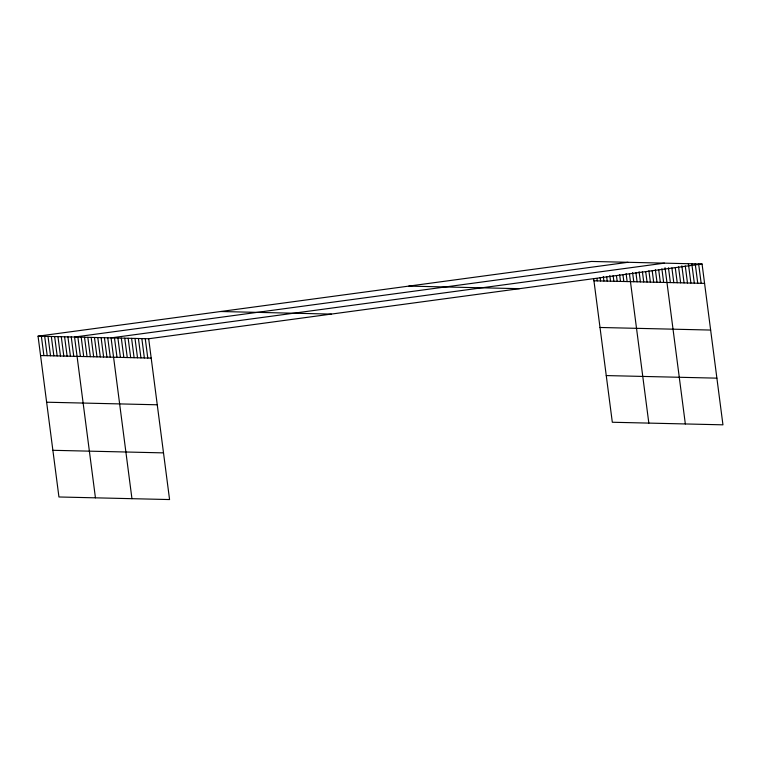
<?xml version="1.0" encoding="UTF-8"?>
<svg xmlns="http://www.w3.org/2000/svg" width="761" height="761" viewBox="0 0 761 761"><rect width="100%" height="100%" fill="white"/><g stroke="black" fill="none" stroke-linecap="round" stroke-linejoin="round"><path stroke-width="1.14" d="M38.05 336.172L148.68 338.75L169.57 499.558L58.939 496.981L38.05 336.172L591.43 261.442L702.061 264.019L722.95 424.828L612.32 422.25L593.647 278.526M627.939 262.298L74.559 337.028L95.439 497.827M664.448 263.144L111.068 337.874L131.948 498.683M148.68 338.75L702.061 264.019M593.951 280.799L704.581 283.377M408.819 286.107L519.449 288.685M220.671 311.515L331.301 314.093M600.01 327.477L710.641 330.055M40.561 355.53L151.201 358.108M606.251 375.573L716.891 378.15M46.63 402.208L157.261 404.785M52.87 450.303L163.501 452.881M698.646 263.943L701.157 283.301M695.231 263.867L697.742 283.216M691.806 263.782L694.317 283.14M688.391 263.706L690.902 283.063M685.261 265.903L687.478 282.978M681.846 265.817L684.063 282.902M678.574 266.883L680.638 282.826M675.302 267.939L677.223 282.74M671.877 267.862L673.799 282.664M668.462 267.777L670.384 282.578M665.038 267.701L685.338 423.953M661.87 268.766L663.649 282.426M658.703 269.822L660.329 282.35M655.383 269.746L657.009 282.274M652.206 270.811L653.689 282.198M648.886 270.726L650.37 282.112M645.718 271.791L647.05 282.036M642.398 271.715L643.73 281.96M639.078 271.639L640.41 281.884M635.911 272.695L637.09 281.808M632.591 272.619L633.77 281.732M629.423 273.684L648.829 423.097M626.103 273.608L627.14 281.58M622.926 274.664L623.82 281.494M619.616 274.588L620.5 281.418M616.439 275.653L617.181 281.342M613.119 275.577L613.861 281.266M609.799 275.492L610.541 281.19M606.631 276.557L607.221 281.113M603.311 276.481L603.901 281.037M600.144 277.537L600.581 280.961M596.966 278.602L597.261 280.876M145.265 338.674L147.777 358.031M141.841 338.588L144.362 357.946M138.426 338.512L140.937 357.87M135.001 338.436L137.522 357.794M131.586 338.35L134.098 357.708M128.162 338.274L130.683 357.632M124.747 338.198L127.258 357.546M121.322 338.112L123.843 357.47M117.907 338.036L120.419 357.394M114.483 337.951L117.004 357.309M107.748 337.798L110.259 357.156M104.428 337.722L106.94 357.08M101.108 337.646L103.629 357.004M97.788 337.561L100.309 356.919M94.469 337.484L96.989 356.842M91.158 337.408L93.67 356.766M87.838 337.332L90.35 356.69M84.519 337.256L87.03 356.614M81.199 337.18L83.71 356.538M77.879 337.104L80.39 356.462M71.239 336.942L73.75 356.3M67.919 336.866L70.431 356.224M64.599 336.79L67.12 356.148M61.28 336.714L63.8 356.072M57.96 336.638L60.48 355.996M54.649 336.562L57.161 355.92M51.329 336.486L53.841 355.844M48.01 336.41L50.521 355.768M44.69 336.324L47.201 355.682M41.37 336.248L43.881 355.606"/></g></svg>
